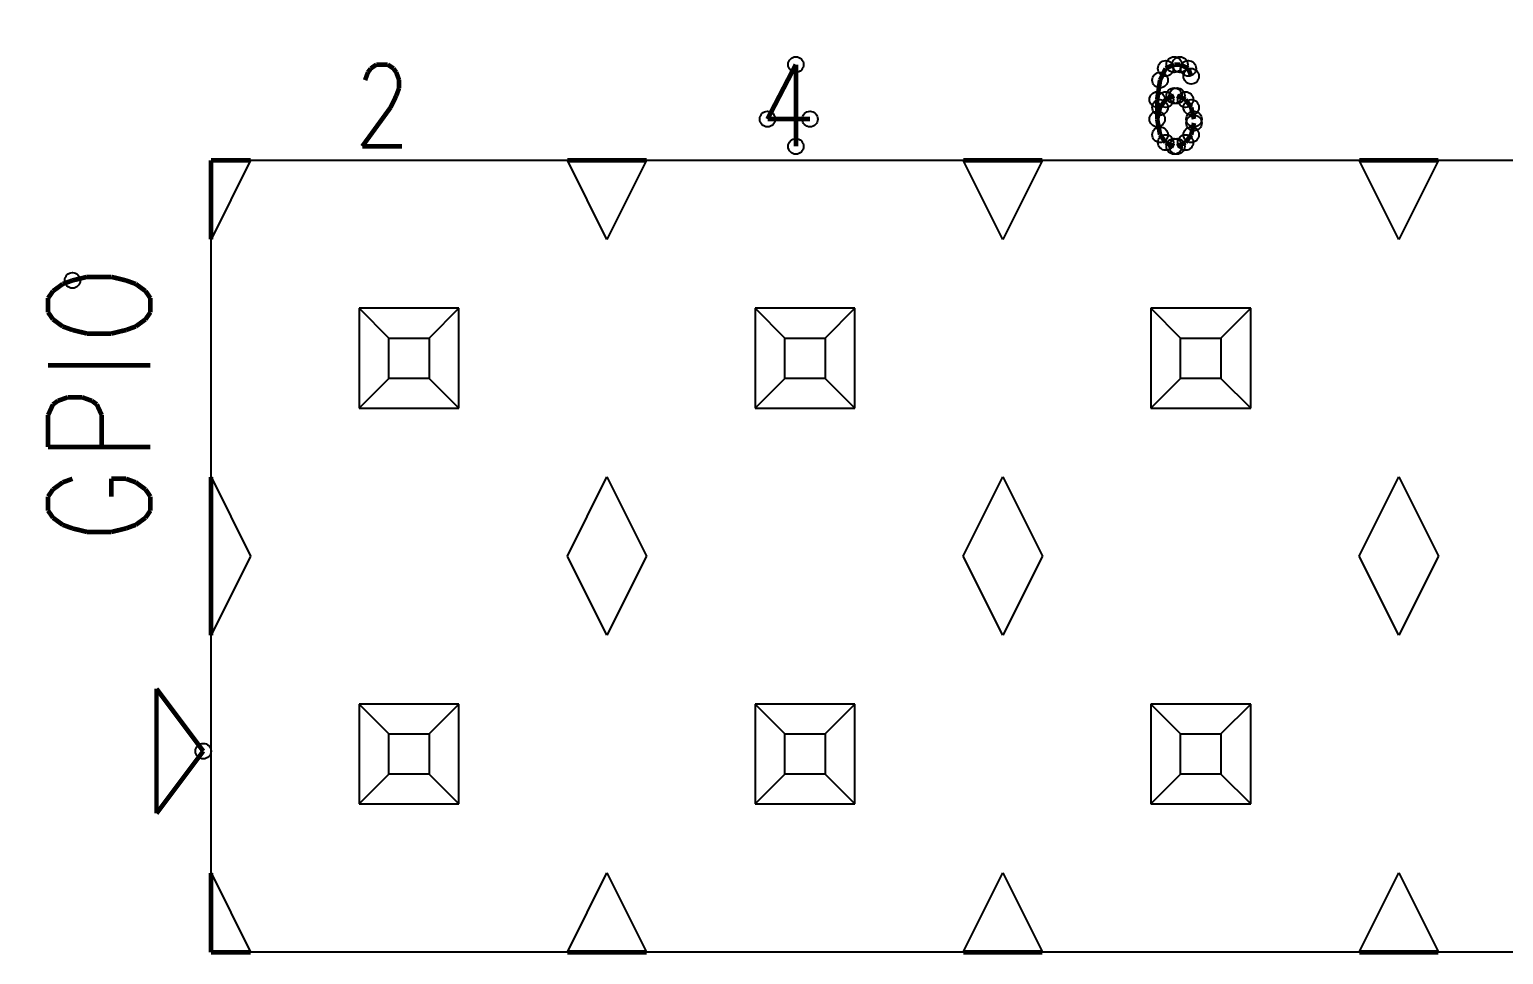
# Model space of a CAD drawing. Header units: millimetres. Extents: x 0 to 297, y 0 to 210.
# Drawn here: x 66.17 to 75.63, y 134.66 to 140.6 of the extents above; entities that cross this region are included whole.
import ezdxf

# ---------------------------------------------------------------- set-up
doc = ezdxf.new("R2010")
doc.units = ezdxf.units.MM
doc.header["$LTSCALE"] = 16.335
doc.layers.get('0').update_dxf_attribs({"linetype": 'CONTINUOUS'})
doc.layers.add('1', color=7, linetype='CONTINUOUS')
doc.styles.get("Standard").update_dxf_attribs({"font": 'txt', "width": 0.8})
doc.dimstyles.new('DIMSTYLE_3', dxfattribs={"dimtxt": 4, "dimasz": 4.8, "dimexe": 3, "dimexo": 1.6, "dimgap": 2, "dimtad": 0, "dimtih": 1, "dimtoh": 1, "dimdsep": 46, "dimtxsty": 'Standard', "dimblk": '_FILLED', "dimblk1": '_FILLED', "dimblk2": '_FILLED', "dimcen": 0.09, "dimadec": 0, "dimazin": 0, "dimtp": 0.3, "dimtm": 0.3, "dimtfac": 1, "dimtofl": 0, "dimtmove": 0, "dimatfit": 3, "dimldrblk": '_FILLED', "dimfxl": 1, "dimtolj": 1, "dimarcsym": 0})

# ---------------------------------------------------------------- blocks, each defined once
blk = doc.blocks.new('_FILLED')
at = {"color": 0, "linetype": 'ByBlock'}
blk.add_solid([(0, 0), (-1, 0.1667), (-1, -0.1667)], dxfattribs=at)
blk = doc.blocks.new('*D5')
at = {"color": 2, "linetype": 'Continuous'}
for p, q in [((21.8091, 137.8879), (21.8091, 154.7499)), ((117.8092, 137.8879), (117.8092, 154.7499)), ((21.8091, 151.7499), (64.6092, 151.7499)), ((117.8092, 151.7499), (75.0092, 151.7499))]:
    blk.add_line(p, q, dxfattribs=at)
at = {"color": 2, "linetype": 'Continuous', "xscale": 4.8, "yscale": 4.8, "zscale": 4.8, "rotation": 180}
blk.add_blockref('_FILLED', (21.8091, 151.7499), dxfattribs=at)
at = {"color": 2, "linetype": 'Continuous', "xscale": 4.8, "yscale": 4.8, "zscale": 4.8}
blk.add_blockref('_FILLED', (117.8092, 151.7499), dxfattribs=at)
at = {"color": 2, "linetype": 'Continuous', "insert": (69.8092, 153.7499), "char_height": 4, "width": 6.4, "attachment_point": 2, "line_spacing_factor": 0.9}
blk.add_mtext('96', dxfattribs=at)
blk = doc.blocks.new('*D6')
at = {"color": 2, "linetype": 'Continuous'}
for p, q in [((17.3091, 140.389), (17.3091, 166.6098)), ((122.3091, 140.389), (122.3091, 166.6098)), ((17.3091, 163.6098), (63.0091, 163.6098)), ((122.3091, 163.6098), (76.6091, 163.6098))]:
    blk.add_line(p, q, dxfattribs=at)
at = {"color": 2, "linetype": 'Continuous', "xscale": 4.8, "yscale": 4.8, "zscale": 4.8, "rotation": 180}
blk.add_blockref('_FILLED', (17.3091, 163.6098), dxfattribs=at)
at = {"color": 2, "linetype": 'Continuous', "xscale": 4.8, "yscale": 4.8, "zscale": 4.8}
blk.add_blockref('_FILLED', (122.3091, 163.6098), dxfattribs=at)
at = {"color": 2, "linetype": 'Continuous', "insert": (69.8091, 165.6098), "char_height": 4, "width": 9.6, "attachment_point": 2, "line_spacing_factor": 0.9}
blk.add_mtext('105', dxfattribs=at)

msp = doc.modelspace()

# ---------------------------------------------------------------- linework, layer by layer
at = {"layer": '1', "color": 7, "linetype": 'Continuous'}
for p, q in [((67.5931, 139.759), (67.3391, 139.251)), ((67.5931, 139.759), (69.6251, 139.759)), ((69.8791, 139.251), (69.6251, 139.759)), ((70.1331, 139.759), (69.8791, 139.251)), ((70.1331, 139.759), (72.1651, 139.759)), ((72.4191, 139.251), (72.1651, 139.759)), ((72.6731, 139.759), (72.4191, 139.251)), ((72.6731, 139.759), (74.7051, 139.759)), ((74.9591, 139.251), (74.7051, 139.759)), ((75.2131, 139.759), (74.9591, 139.251)), ((75.2131, 139.759), (77.2451, 139.759)), ((67.3391, 137.727), (67.3391, 139.251)), ((68.2891, 138.809), (68.2891, 138.169)), ((68.2891, 138.809), (68.4796, 138.6185)), ((68.9291, 138.809), (68.2891, 138.809)), ((68.9291, 138.809), (68.7386, 138.6185)), ((68.9291, 138.169), (68.9291, 138.809)), ((70.8291, 138.809), (70.8291, 138.169)), ((70.8291, 138.809), (71.0196, 138.6185)), ((71.4691, 138.809), (70.8291, 138.809)), ((71.4691, 138.809), (71.2786, 138.6185)), ((71.4691, 138.169), (71.4691, 138.809)), ((73.3691, 138.809), (73.3691, 138.169)), ((73.3691, 138.809), (73.5596, 138.6185)), ((74.0091, 138.809), (73.3691, 138.809)), ((74.0091, 138.809), (73.8186, 138.6185)), ((74.0091, 138.169), (74.0091, 138.809)), ((68.4796, 138.3595), (68.4796, 138.6185)), ((68.4796, 138.6185), (68.7386, 138.6185)), ((68.7386, 138.6185), (68.7386, 138.3595)), ((71.0196, 138.3595), (71.0196, 138.6185)), ((71.0196, 138.6185), (71.2786, 138.6185)), ((71.2786, 138.6185), (71.2786, 138.3595)), ((73.5596, 138.3595), (73.5596, 138.6185)), ((73.5596, 138.6185), (73.8186, 138.6185)), ((73.8186, 138.6185), (73.8186, 138.3595)), ((68.4796, 138.3595), (68.2891, 138.169)), ((68.7386, 138.3595), (68.4796, 138.3595)), ((68.7386, 138.3595), (68.9291, 138.169)), ((71.0196, 138.3595), (70.8291, 138.169)), ((71.2786, 138.3595), (71.0196, 138.3595)), ((71.2786, 138.3595), (71.4691, 138.169)), ((73.5596, 138.3595), (73.3691, 138.169)), ((73.8186, 138.3595), (73.5596, 138.3595)), ((73.8186, 138.3595), (74.0091, 138.169)), ((68.2891, 138.169), (68.9291, 138.169)), ((70.8291, 138.169), (71.4691, 138.169)), ((73.3691, 138.169), (74.0091, 138.169)), ((67.3391, 137.727), (67.5931, 137.219)), ((69.6251, 137.219), (69.8791, 137.727)), ((69.8791, 137.727), (70.1331, 137.219)), ((72.1651, 137.219), (72.4191, 137.727)), ((72.4191, 137.727), (72.6731, 137.219)), ((74.7051, 137.219), (74.9591, 137.727)), ((74.9591, 137.727), (75.2131, 137.219)), ((67.5931, 137.219), (67.3391, 136.711)), ((69.8791, 136.711), (69.6251, 137.219)), ((70.1331, 137.219), (69.8791, 136.711)), ((72.4191, 136.711), (72.1651, 137.219)), ((72.6731, 137.219), (72.4191, 136.711)), ((74.9591, 136.711), (74.7051, 137.219)), ((75.2131, 137.219), (74.9591, 136.711)), ((67.3391, 135.187), (67.3391, 136.711)), ((68.2891, 136.269), (68.2891, 135.629)), ((68.2891, 136.269), (68.4796, 136.0785)), ((68.9291, 136.269), (68.2891, 136.269)), ((68.9291, 136.269), (68.7386, 136.0785)), ((68.9291, 135.629), (68.9291, 136.269)), ((70.8291, 136.269), (70.8291, 135.629)), ((70.8291, 136.269), (71.0196, 136.0785)), ((71.4691, 136.269), (70.8291, 136.269)), ((71.4691, 136.269), (71.2786, 136.0785)), ((71.4691, 135.629), (71.4691, 136.269)), ((73.3691, 136.269), (73.3691, 135.629)), ((73.3691, 136.269), (73.5596, 136.0785)), ((74.0091, 136.269), (73.3691, 136.269)), ((74.0091, 136.269), (73.8186, 136.0785)), ((74.0091, 135.629), (74.0091, 136.269)), ((68.4796, 135.8195), (68.4796, 136.0785)), ((68.4796, 136.0785), (68.7386, 136.0785)), ((68.7386, 136.0785), (68.7386, 135.8195)), ((71.0196, 135.8195), (71.0196, 136.0785)), ((71.0196, 136.0785), (71.2786, 136.0785)), ((71.2786, 136.0785), (71.2786, 135.8195)), ((73.5596, 135.8195), (73.5596, 136.0785)), ((73.5596, 136.0785), (73.8186, 136.0785)), ((73.8186, 136.0785), (73.8186, 135.8195)), ((68.4796, 135.8195), (68.2891, 135.629)), ((68.7386, 135.8195), (68.4796, 135.8195)), ((68.7386, 135.8195), (68.9291, 135.629)), ((71.0196, 135.8195), (70.8291, 135.629)), ((71.2786, 135.8195), (71.0196, 135.8195)), ((71.2786, 135.8195), (71.4691, 135.629)), ((73.5596, 135.8195), (73.3691, 135.629)), ((73.8186, 135.8195), (73.5596, 135.8195)), ((73.8186, 135.8195), (74.0091, 135.629)), ((68.2891, 135.629), (68.9291, 135.629)), ((70.8291, 135.629), (71.4691, 135.629)), ((73.3691, 135.629), (74.0091, 135.629)), ((67.3391, 135.187), (67.5931, 134.679)), ((69.6251, 134.679), (69.8791, 135.187)), ((69.8791, 135.187), (70.1331, 134.679)), ((72.1651, 134.679), (72.4191, 135.187)), ((72.4191, 135.187), (72.6731, 134.679)), ((74.7051, 134.679), (74.9591, 135.187)), ((74.9591, 135.187), (75.2131, 134.679)), ((69.6251, 134.679), (67.5931, 134.679)), ((72.1651, 134.679), (70.1331, 134.679)), ((74.7051, 134.679), (72.6731, 134.679)), ((77.2451, 134.679), (75.2131, 134.679))]:
    msp.add_line(p, q, dxfattribs=at)
at = {"layer": '1', "color": 9, "linetype": 'Continuous', "const_width": 0.0297}
for points in [[(68.3455, 140.323), (68.3638, 140.3479)], [(68.3638, 140.3479), (68.4001, 140.373)], [(68.4001, 140.373), (68.4727, 140.373)], [(68.4727, 140.373), (68.5093, 140.3479)], [(68.5093, 140.3479), (68.5273, 140.323)], [(71.091, 140.373), (70.9091, 140.023)], [(71.091, 140.373), (71.091, 139.848)], [(73.4638, 140.3479), (73.4275, 140.2729)], [(73.5182, 140.373), (73.4638, 140.3479)], [(73.5548, 140.373), (73.5182, 140.373)], [(73.6091, 140.3479), (73.5548, 140.373)], [(73.6274, 140.2978), (73.6091, 140.3479)], [(68.3274, 140.2729), (68.3455, 140.323)], [(68.5273, 140.323), (68.5456, 140.2729)], [(68.5456, 140.2729), (68.5456, 140.2229)], [(73.4275, 140.2729), (73.4092, 140.148)], [(68.5273, 140.1729), (68.491, 140.0979)], [(68.5456, 140.2229), (68.5273, 140.1729)], [(73.4092, 140.148), (73.4092, 140.023)], [(73.4638, 140.148), (73.4275, 140.0979)], [(73.5182, 140.1729), (73.4638, 140.148)], [(73.5911, 140.148), (73.5365, 140.1729)], [(73.6274, 140.0979), (73.5911, 140.148)], [(68.491, 140.0979), (68.3092, 139.848)], [(73.4275, 140.0979), (73.4092, 140.023)], [(73.6454, 140.023), (73.6274, 140.0979)], [(70.9091, 140.023), (71.1819, 140.023)], [(73.4092, 140.023), (73.4275, 139.9229)], [(73.6274, 139.9229), (73.6454, 139.9979)], [(73.4275, 139.9229), (73.4638, 139.8729)], [(73.4638, 139.8729), (73.5182, 139.848)], [(73.5365, 139.848), (73.5911, 139.8729)], [(73.5911, 139.8729), (73.6274, 139.9229)], [(68.3092, 139.848), (68.5637, 139.848)], [(67.3391, 139.251), (67.3391, 139.7578)], [(67.3391, 139.7578), (67.5931, 139.7578)], [(69.6251, 139.7578), (70.1331, 139.7578)], [(72.1651, 139.7578), (72.6731, 139.7578)], [(74.7051, 139.7578), (75.2131, 139.7578)], [(66.5436, 139.0106), (66.4499, 138.9879)], [(66.6998, 139.0106), (66.5436, 139.0106)], [(66.7935, 138.9879), (66.6998, 139.0106)], [(66.3249, 138.9196), (66.2937, 138.8742)], [(66.3874, 138.9651), (66.3249, 138.9196)], [(66.4499, 138.9879), (66.3874, 138.9651)], [(66.856, 138.9651), (66.7935, 138.9879)], [(66.9185, 138.9196), (66.856, 138.9651)], [(66.9498, 138.8742), (66.9185, 138.9196)], [(66.2937, 138.8742), (66.2937, 138.7832)], [(66.9498, 138.7832), (66.9498, 138.8742)], [(66.2937, 138.7832), (66.3249, 138.738)], [(66.3249, 138.738), (66.3874, 138.6925)], [(66.856, 138.6925), (66.9185, 138.738)], [(66.9185, 138.738), (66.9498, 138.7832)], [(66.3874, 138.6925), (66.4499, 138.6697)], [(66.4499, 138.6697), (66.5436, 138.6471)], [(66.5436, 138.6471), (66.6998, 138.6471)], [(66.6998, 138.6471), (66.7935, 138.6697)], [(66.7935, 138.6697), (66.856, 138.6925)], [(66.2937, 138.4424), (66.9498, 138.4424)], [(66.2937, 138.1243), (66.3249, 138.1924)], [(66.3249, 138.1924), (66.3562, 138.2153)], [(66.3562, 138.2153), (66.4186, 138.2379)], [(66.4186, 138.2379), (66.5124, 138.2379)], [(66.5124, 138.2379), (66.5748, 138.2153)], [(66.5748, 138.2153), (66.6061, 138.1924)], [(66.6061, 138.1924), (66.6373, 138.1243)], [(66.2937, 137.9196), (66.2937, 138.1243)], [(66.6373, 138.1243), (66.6373, 137.9196)], [(66.2937, 137.9196), (66.9498, 137.9196)], [(66.3874, 137.6925), (66.3249, 137.6471)], [(66.4499, 137.7152), (66.3874, 137.6925)], [(66.6998, 137.6016), (66.6998, 137.7152)], [(66.7935, 137.7152), (66.6998, 137.7152)], [(66.856, 137.6925), (66.7935, 137.7152)], [(66.9185, 137.6471), (66.856, 137.6925)], [(67.3391, 136.711), (67.3391, 137.727)], [(66.3249, 137.6471), (66.2937, 137.6016)], [(66.2937, 137.6016), (66.2937, 137.5107)], [(66.9498, 137.6016), (66.9185, 137.6471)], [(66.9498, 137.5107), (66.9498, 137.6016)], [(66.2937, 137.5107), (66.3249, 137.4652)], [(66.9185, 137.4652), (66.9498, 137.5107)], [(66.3249, 137.4652), (66.3874, 137.4198)], [(66.3874, 137.4198), (66.4499, 137.3969)], [(66.4499, 137.3969), (66.5436, 137.3743)], [(66.6998, 137.3743), (66.7935, 137.3969)], [(66.7935, 137.3969), (66.856, 137.4198)], [(66.856, 137.4198), (66.9185, 137.4652)], [(66.5436, 137.3743), (66.6998, 137.3743)], [(66.9891, 136.3679), (66.9891, 135.5678)], [(67.2891, 135.9679), (66.9891, 136.3679)], [(66.9891, 135.5678), (67.2891, 135.9679)], [(67.3391, 134.6778), (67.3391, 135.187)], [(67.5931, 134.6778), (67.3391, 134.6778)], [(70.1331, 134.6778), (69.6251, 134.6778)], [(72.6731, 134.6778), (72.1651, 134.6778)], [(75.2131, 134.6778), (74.7051, 134.6778)]]:
    msp.add_lwpolyline(points, dxfattribs=at)
at = {"layer": '1', "color": 7, "linetype": 'Continuous'}
for centre in [(71.091, 140.373), (73.4638, 140.3479), (73.5182, 140.373), (73.5548, 140.373), (73.6091, 140.3479), (73.6274, 140.2978), (73.4275, 140.2729), (73.4092, 140.148), (73.4638, 140.148), (73.5182, 140.1729), (73.5365, 140.1729), (73.5911, 140.148), (70.9091, 140.023), (71.1819, 140.023), (73.4092, 140.023), (73.4275, 140.0979), (73.6274, 140.0979), (73.6454, 140.023), (73.4275, 139.9229), (73.6274, 139.9229), (73.6454, 139.9979), (71.091, 139.848), (73.4638, 139.8729), (73.5182, 139.848), (73.5365, 139.848), (73.5911, 139.8729), (66.4499, 138.9879), (67.2891, 135.9679)]:
    msp.add_circle(centre, 0.05, dxfattribs=at)

# ---------------------------------------------------------------- dimensions: what is measured, and where the dimension line sits
at = {"color": 2, "linetype": 'Continuous'}
for base, p1, p2, picture, middle in [((17.3091, 163.6098), (122.3091, 138.789), (17.3091, 138.789), '*D6', (70.3091, 163.6098)), ((21.8091, 151.7499), (117.8092, 136.2879), (21.8091, 136.2879), '*D5', (69.8092, 151.7499))]:
    dim = msp.add_linear_dim(base=base, p1=p1, p2=p2, angle=180, dimstyle='DIMSTYLE_3', dxfattribs=at)
    dim.commit()
    dim.dimension.update_dxf_attribs({"geometry": picture, "text_midpoint": middle, "dimtype": 160})

doc.saveas('drawing.dxf')
